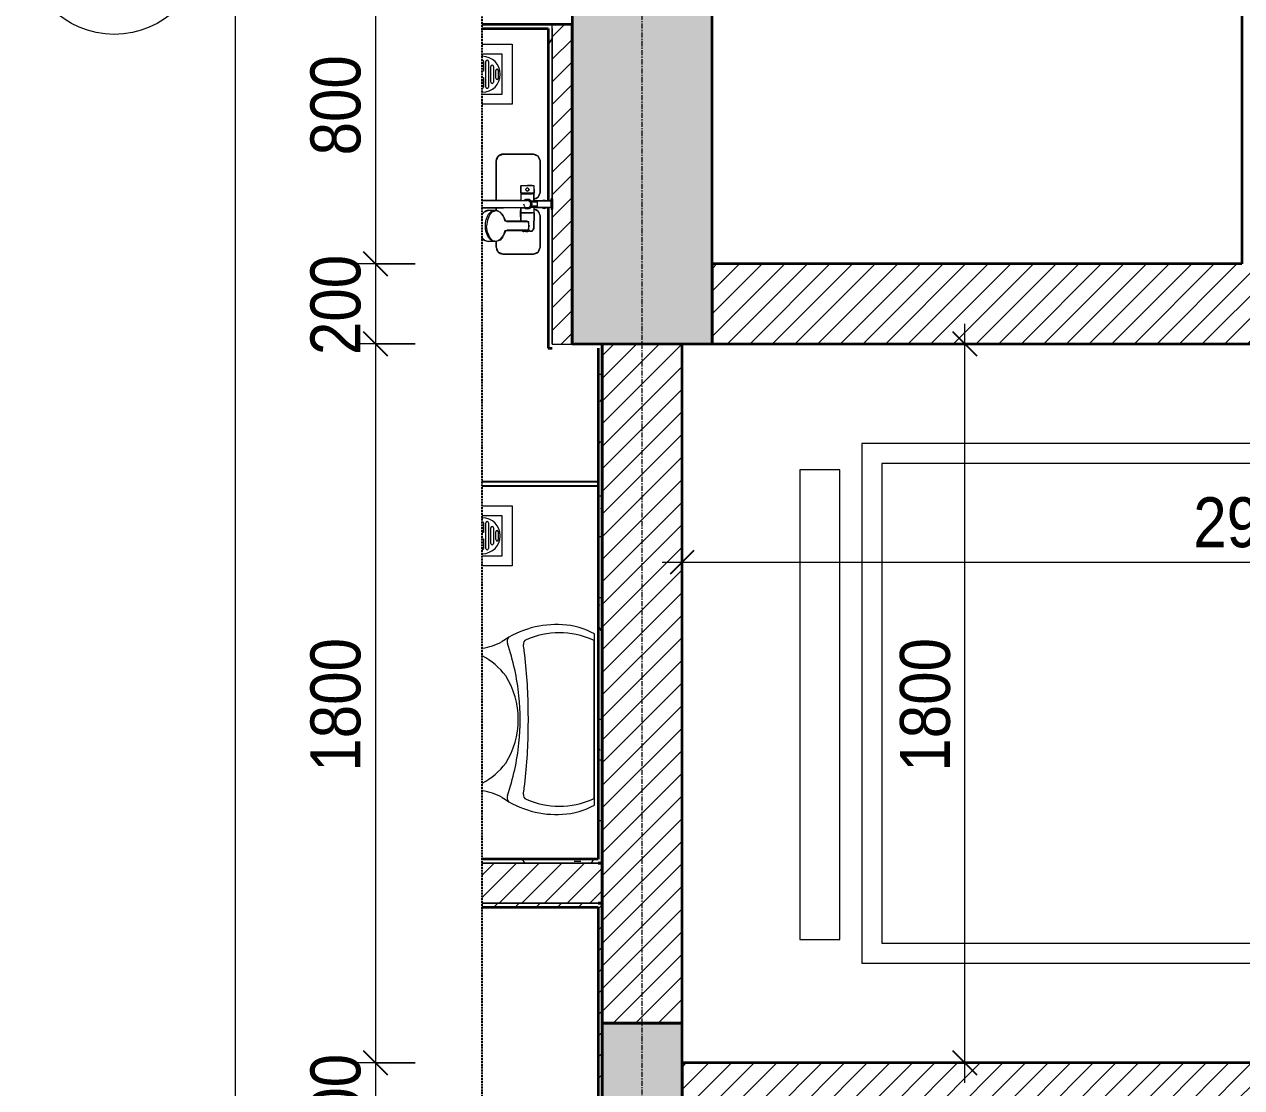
# Model space of a CAD drawing. Header units: millimetres. Extents: x 75804 to 125408, y 2002 to 35126.
# Drawn here: x 97887 to 100933, y 30675 to 33337 of the extents above; entities that cross this region are included whole.
import ezdxf

# ---------------------------------------------------------------- set-up
doc = ezdxf.new("R2010")
doc.units = ezdxf.units.MM
for name, pattern in [('Dash - Tight', [4.5, 3, -1.5]), ('Grid Line', [22.225, 12.7, -3.175, 3.175, -3.175]), ('Hidden', [7.14375, 4.7625, -2.38125])]:
    doc.linetypes.add(name, pattern=pattern)
for name, color, linetype, lineweight in [('0-4', 50, 'Continuous', 5), ('A-ANNO-DIMS', 211, 'Continuous', 9), ('A-ANNO-DIMS-50', 211, 'Continuous', 9), ('A-DETL-GENF-1', 92, 'Dash - Tight', 18), ('A-DETL-GENF-2', 92, 'Hidden', 25), ('A-DETL-MBND-1', 253, 'Continuous', 18), ('A-DOOR', 31, 'Continuous', 18), ('A-DOOR-1', 31, 'Continuous', 25), ('A-FLOR-1', 250, 'Continuous', 18), ('A-GLAZ-CURT-1', 250, 'Continuous', 18), ('A-GLAZ-CURT-2', 10, 'Continuous', 25), ('A-WALL-1', 113, 'Continuous', 35), ('A-WALL-2', 7, 'Continuous', 35), ('A-WALL-3', 250, 'Continuous', 18), ('A-WALL-PATT-1', 111, 'Continuous', 18), ('A-WALL-PATT-2', 254, 'Continuous', 18), ('A-WALL-PATT-3', 250, 'Continuous', 18), ('I-WALL-1', 7, 'Continuous', 35), ('M-EQPM-1', 250, 'Continuous', 18), ('P-SANR-FIXT', 6, 'Continuous', 18), ('P-SANR-FIXT-1', 250, 'Continuous', 18), ('P-SANR-FIXT-2', 253, 'Continuous', 18), ('S-COLS-1', 9, 'Continuous', 5), ('S-COLS-2', 7, 'Continuous', 35), ('S-GRID-1', 1, 'Grid Line', 9), ('S-GRID-IDEN', 1, 'Continuous', 9)]:
    doc.layers.add(name, color=color, linetype=linetype, lineweight=lineweight)
doc.styles.add('UTM Avo', font='', dxfattribs={"width": 0.9, "height": 125})
doc.styles.get('UTM Avo').set_extended_font_data('UTM Avo')
doc.dimstyles.new('1_Dim_chi_tiet_2_5', dxfattribs={"dimscale": 304.8, "dimtxt": 124.912619, "dimasz": 0.19685, "dimexe": 0.164042, "dimexo": 0.0625, "dimgap": 0.016404, "dimtad": 1, "dimdec": 0, "dimrnd": 5, "dimzin": 0, "dimdsep": 46, "dimtxsty": 'UTM Avo', "dimblk1": 'OBLIQUE', "dimblk2": 'OBLIQUE', "dimsah": 1, "dimcen": 0.09, "dimdle": 0.164042, "dimazin": 0, "dimtfac": 1, "dimtdec": 4, "dimtix": 1, "dimtmove": 0, "dimatfit": 3, "dimfxl": 0.328084, "dimfxlon": 1, "dimtvp": 1, "dimtolj": 1, "dimtzin": 0, "dimarcsym": 2})
pattern_1 = [(45, (0, 0), (-28.284271, 28.284271), [])]
pattern_2 = [(45, (0, 0), (-26.516504, 26.516504), [])]
pattern_3 = [(0, (0, 0), (203.2, 50.8), [16.764, -135.636, 16.764, -135.636, -812.8]), (0, (0, 0), (203.2, 50.8), [-304.8, 16.764, -288.036, 16.764, -135.636, -355.6]), (0, (0, 0), (203.2, 50.8), [-762, 16.764, -84.836, 16.764, -237.236]), (120, (76.2, 25.4), (-145.59409, 150.576362), [16.764, -135.636, 16.764, -135.636, -812.8]), (120, (76.2, 25.4), (-145.59409, 150.576362), [-304.8, 16.764, -288.036, 16.764, -135.636, -355.6]), (120, (76.2, 25.4), (-145.59409, 150.576362), [-762, 16.764, -84.836, 16.764, -237.236]), (240, (101.6, 127), (-57.60591, -201.376362), [16.764, -135.636, 16.764, -135.636, -812.8]), (240, (101.6, 127), (-57.60591, -201.376362), [-304.8, 16.764, -288.036, 16.764, -135.636, -355.6]), (240, (101.6, 127), (-57.60591, -201.376362), [-762, 16.764, -84.836, 16.764, -237.236])]
pattern_4 = [(45, (22080.69, 0), (-28.284271, 28.284271), [])]

# ---------------------------------------------------------------- blocks, each defined once
blk = doc.blocks.new('NCV_TKTC_KET CAU_rvt-3-TKCS_THANG MÁY TM2 - MẶT BẰNG TẦNG 2-8')
at = {"layer": 'S-COLS-1'}
for points in [[(77527.6, 32536.9), (77527.6, 33536.9), (77177.6, 33536.9), (77177.6, 32536.9), (77422.8, 32536.9)], [(77452.6, 30436.9), (77452.6, 30836.9), (77252.6, 30836.9), (77252.6, 30436.9)]]:
    blk.add_hatch(color=256, dxfattribs=at).paths.add_polyline_path(points)
at = {"layer": 'A-FLOR-1'}
blk.add_line((77452.6, 31137.4), (77452.6, 32536.9), dxfattribs=at)
at = {"layer": 'S-COLS-2'}
for p, q in [((77177.6, 33536.9), (77177.6, 32536.9)), ((77527.6, 32536.9), (77527.6, 33536.9)), ((77177.6, 32536.9), (77527.6, 32536.9)), ((77452.6, 30836.9), (77252.6, 30836.9)), ((77252.6, 30836.9), (77252.6, 30436.9)), ((77452.6, 30436.9), (77452.6, 30836.9))]:
    blk.add_line(p, q, dxfattribs=at)
blk = doc.blocks.new('TOILET - TOILET-348229-TKCS_THANG MÁY TM2 - MẶT BẰNG TẦNG 2-8')
at = {"layer": 'P-SANR-FIXT-2'}
for p, q in [((214.2, -19.1), (-214.2, -19.1)), ((194, -19.9), (-194, -19.9))]:
    blk.add_line(p, q, dxfattribs=at)
for centre, radius, start, end in [((-46.1, -111.1), 191.6, 151.2809, 176.4513), ((-9.8, -107.2), 207.3, 156.2862, 203.7138), ((-193.7, -26.4), 6.48, 92.3168, 156.2862), ((193.7, -26.4), 6.48, 23.7138, 87.6832), ((9.8, -107.2), 207.3, 336.2862, 23.7138), ((46.1, -111.1), 191.6, 3.5487, 28.7191), ((1.9, -114.1), 239.7, 176.4513, 195.2961), ((-1.9, -114.1), 239.7, 344.7039, 3.5487), ((-4, -115.7), 233.6, 195.2961, 215.2147), ((4, -115.7), 233.6, 324.7853, 344.7039), ((-189.1, -185.5), 11.7, 205.4105, 277.5788), ((0.6, -792.1), 586.9, 95.8322, 108.9927), ((178.9, -2951.3), 2778.4, 97.2351, 97.5788), ((-14.3, -1400.4), 1215.6, 90.3974, 97.407), ((0, -416), 206.1, 90, 122.0732), ((0, -786.7), 581.5, 84.1678, 95.8322), ((0, -3462.8), 3278, 89.6026, 90.3974), ((0, -416), 206.1, 57.9268, 90), ((14.3, -1400.4), 1215.6, 82.593, 89.6026), ((-0.6, -792.1), 586.9, 71.0073, 84.1678), ((-178.9, -2951.3), 2778.4, 82.4212, 82.7649), ((189.1, -185.5), 11.7, 262.4212, 334.5895), ((-195, -224.1), 13.8, 230.6724, 288.9927), ((-0.4, -384), 179.5, 127.4036, 152.067), ((0.4, -384), 179.5, 27.933, 52.5964), ((195, -224.1), 13.8, 251.0073, 309.3276), ((-343.5, -327.4), 167.3, 9.4642, 27.38), ((343.5, -327.4), 167.3, 152.62, 170.5358)]:
    blk.add_arc(centre, radius, start, end, dxfattribs=at)
blk = doc.blocks.new('93925000_0001 - 93925000_top_dwg_93925000_T-348115-TKCS_THANG MÁY TM2 - MẶT BẰNG TẦNG 2-8')
at = {"layer": 'P-SANR-FIXT'}
for p, q in [((-29.3, -30.4), (-108, -30.4)), ((29.3, -30.4), (108, -30.4)), ((-125, -47.4), (-125, -123.4)), ((-46.3, -78.4), (-46.3, -46.7)), ((-27.2, -47.1), (-26.1, -47.1)), ((21.5, -45.9), (60.6, -46.7)), ((125, -47.4), (125, -123.4)), ((-27.2, -77.9), (-26.1, -77.9)), ((-9, -175), (-9, -62.5)), ((9, -62.5), (9, -175)), ((43, -78.7), (21.5, -79.2)), ((43, -64.7), (43, -117.7)), ((65.8, -117.7), (65.8, -64.7)), ((42.7, -117.9), (42.7, -117.9)), ((43.2, -117.6), (43.2, -117.5)), ((65.6, -117.5), (65.6, -117.6)), ((66.1, -117.9), (66.1, -117.9)), ((-108, -140.4), (-9, -140.4)), ((9, -140.4), (16.1, -140.4)), ((15.4, -159.1), (15.8, -143.3)), ((108, -140.4), (92.7, -140.4)), ((93, -143.3), (93.4, -159.1))]:
    blk.add_line(p, q, dxfattribs=at)
at = {"layer": 'P-SANR-FIXT', "flags": 128}
for points in [[(-45.8, -46.1), (-27.2, -46.1), (-27.2, -78.9), (-45.8, -78.9)], [(-26.1, -46), (-26.1, -78.9), (-9, -79)], [(21.5, -47.4), (21.5, -79.1), (9, -79)]]:
    blk.add_lwpolyline(points, dxfattribs=at)
at = {"layer": 'P-SANR-FIXT'}
blk.add_circle((-36.5, -62.5), 3.95, dxfattribs=at)
for centre, radius, start, end in [((-108, -47.4), 17, 90, 180), ((-29.3, -47.4), 17, 4.7626, 90), ((29.3, -47.4), 17, 90, 175.2374), ((108, -47.4), 17, 360, 90), ((-45.8, -46.6), 0.5, 90, 180), ((0, -62.5), 12, 318.5904, 221.4096), ((0, -62.5), 9, 90, 180.0008), ((0, -62.5), 9, 360, 90), ((45.7, -61.8), 2.59, 155.1929, 175.7071), ((45.9, -61.8), 2.75, 130.8294, 155.1929), ((46.1, -62.1), 3.08, 110.5459, 130.8294), ((54.4, -334.8), 275.9, 88.2683, 91.7343), ((59.7, -57.1), 10.5, 38.6491, 85.492), ((-45.8, -78.4), 0.5, 180, 270), ((-11.1, -67.1), 76.9, 1.7693, 4.1075), ((65.2, -72.4), 3.46, 323.2522, 79.3541), ((51, -158.7), 41.5, 117.0276, 119.7085), ((52.2, -161.1), 44.1, 113.3199, 117.0258), ((51.7, -159.9), 42.8, 109.7779, 113.2977), ((52.5, -162.2), 45.2, 106.1472, 109.7766), ((53.2, -164.5), 47.7, 103.9355, 106.1665), ((39.1, -108.2), 10.4, 284.3956, 285.5116), ((40.8, -114.2), 4.19, 285.5116, 289.9665), ((40.2, -112.5), 6, 289.9665, 292.7061), ((41.4, -115.3), 2.96, 292.7061, 296.5405), ((41.3, -115.1), 3.16, 296.9591, 300.8286), ((41.8, -115.8), 2.26, 300.8286, 305.287), ((42.1, -116.4), 1.64, 305.287, 309.9326), ((42.6, -116.9), 0.906, 309.9326, 315.24), ((66.5, -116.6), 1.39, 229.6335, 235.1234), ((66.3, -116.8), 1.08, 225.1702, 229.6335), ((67.3, -115.4), 2.79, 235.1234, 238.7439), ((67.2, -115.6), 2.6, 238.7439, 243.4573), ((67.8, -114.4), 3.89, 243.9189, 246.8313), ((68.1, -113.8), 4.52, 246.843, 250.4792), ((68.3, -113.2), 5.24, 250.478, 254.0406), ((68.5, -112.7), 5.75, 254.0357, 256.0561), ((55.4, -165.2), 48.4, 73.8659, 76.0481), ((56.2, -162.4), 45.5, 70.241, 73.86), ((57.4, -159.2), 42.1, 66.6693, 70.2637), ((56.5, -161.3), 44.3, 62.9815, 66.6728), ((58, -158.4), 41.1, 60.2783, 62.9855), ((-108, -123.4), 17, 180, 270), ((32.6, -143.6), 16.9, 172.414, 179.1297), ((33.7, -143.7), 17.9, 164.9525, 172.4168), ((35.2, -144.2), 19.5, 157.9614, 164.9563), ((37.1, -144.9), 21.6, 151.4775, 157.9654), ((39.3, -146.1), 24, 145.4892, 151.4815), ((41.5, -147.6), 26.8, 139.9517, 145.4927), ((43.6, -149.4), 29.5, 134.7867, 139.9744), ((46.2, -152), 33.2, 130.0223, 134.7808), ((47.7, -153.8), 35.5, 125.4414, 130.0144), ((49.9, -156.8), 39.2, 121.1773, 125.4365), ((50.6, -157.9), 40.5, 119.697, 121.1761), ((57.7, -158.9), 41.7, 58.8444, 60.2824), ((59.2, -156.4), 38.7, 54.5377, 58.8482), ((60.9, -154), 35.8, 50.0034, 54.5405), ((62.8, -151.7), 32.8, 45.1921, 50.0042), ((65, -149.6), 29.8, 40.0487, 45.1896), ((87.6, -128.4), 1.5, 180, 187.5386), ((87.6, -128.4), 1.5, 258.6057, 270), ((67.2, -147.7), 26.8, 34.5125, 40.0422), ((69.4, -146.2), 24.2, 28.5363, 34.4919), ((73.8, -143.9), 19.2, 21.6374, 28.9183), ((71.2, -145), 22.1, 15.4436, 21.6374), ((76.8, -143.4), 16.2, 7.1859, 15.4436), ((73.9, -143.8), 19.1, 1.2699, 7.1859), ((108, -123.4), 17, 270, 360), ((32.7, -159), 17.3, 181.3198, 222.2619), ((76, -159), 17.4, 317.3098, 358.6393)]:
    blk.add_arc(centre, radius, start, end, dxfattribs=at)
for points, degree in [([(-12.9, 0), (-12.9, -1.5), (-12.9, -3)], 2), ([(12.9, 0), (0, 0), (-12.8, 0)], 2), ([(12.8, 0), (12.9, 0), (12.9, 0)], 2), ([(12.9, 0), (12.9, -1.5), (12.9, -3)], 2), ([(-12.9, -3), (0, -3), (12.8, -3)], 2), ([(-12.8, -3), (-12.9, -3), (-12.9, -3)], 2), ([(-8.5, -3.8), (-8.5, -20.9), (-8.5, -38)], 2), ([(8.5, -3.8), (8.5, -20.9), (8.5, -38)], 2), ([(-5, -46), (-15.5, -46), (-26.1, -46)], 2), ([(-8.5, -38), (0, -38), (8.5, -38)], 2), ([(-5, -38), (-5, -44.8), (-5, -51.6)], 2), ([(5, -38), (5, -44.8), (5, -51.6)], 2), ([(5, -46), (13.3, -46), (21.5, -46)], 2), ([(46.1, -59), (45.8, -59), (45.6, -59), (45.4, -59.1), (45.2, -59.1), (45, -59.2)], 5), ([(65.6, -61.6), (65.6, -60.8), (65.5, -60), (64.3, -59), (63.5, -59), (62.7, -59)], 5), ([(43.2, -61.6), (43.1, -62.2), (43.3, -62.8), (43, -63.5), (43, -64.1), (43, -64.7)], 5), ([(25, -175.3), (23.1, -173.9), (21.3, -172.4), (19.9, -170.7)], 3), ([(88.8, -170.8), (87.4, -172.4), (85.7, -173.9), (83.8, -175.3)], 3)]:
    blk.add_open_spline(points, degree=degree, dxfattribs=at)
for points, weights in [([(-9.3, -3), (-8.5, -3), (-8.5, -3.8)], [1, 0.707106775639, 1]), ([(9.3, -3), (8.5, -3), (8.5, -3.8)], [1, 0.707106765177, 1]), ([(21.5, -45.9), (21.5, -45.7), (21.5, -47.4)], [0.874147445041, 0.908470869121, 1]), ([(67.9, -74.4), (66.9, -75.7), (65.8, -76.4)], [1, 0.991614392871, 1]), ([(54.4, -167.3), (15.8, -167.3), (15.8, -143.6)], [1, 0.707106781187, 1]), ([(93, -143.6), (93, -167.3), (54.4, -167.3)], [1, 0.707106781187, 1])]:
    blk.add_rational_spline(points, weights, degree=2, dxfattribs=at)
blk.add_open_spline([(68, -50.6), (68.4, -51.1), (68.6, -51.7), (68.7, -53.5), (68.2, -54.7), (66.1, -57), (64.6, -58.1), (62.7, -59)], degree=3, knots=[0.3623591, 0.3623591, 0.3623591, 0.3623591, 0.4991435, 0.4991435, 0.7494159, 0.7494159, 0.9564651, 0.9564651, 0.9564651, 0.9564651], dxfattribs=at)
blk = doc.blocks.new('93925000_0001 - 93925000_top_dwg-348114-TKCS_THANG MÁY TM2 - MẶT BẰNG TẦNG 2-8')
blk.add_blockref('93925000_0001 - 93925000_top_dwg_93925000_T-348115-TKCS_THANG MÁY TM2 - MẶT BẰNG TẦNG 2-8', (0, 0))
blk = doc.blocks.new('93925000_0001 - 93925000_3D_low_dwg-348120-TKCS_THANG MÁY TM2 - MẶT BẰNG TẦNG 2-8')
at = {"layer": 'P-SANR-FIXT'}
for p, q in [((-13, 0.4), (-12.1, 0.4)), ((-13, -2.4), (-13, 0.4)), ((-12.1, 0.4), (-9.1, 0.4)), ((-9.1, 0.4), (-5, 0.4)), ((-5, 0.4), (0, 0.4)), ((0, 0.4), (5.1, 0.4)), ((5.1, 0.4), (9, 0.4)), ((9, 0.4), (12, 0.4)), ((12, 0.4), (13, 0.4)), ((13, -2.4), (13, 0.4)), ((-120, -35), (-108, -30)), ((-108, -30), (-120, -35)), ((-108, -30), (-29.2, -30)), ((-29.2, -30), (-108, -30)), ((-29.2, -30), (-17.2, -35)), ((-17.2, -35), (-29.2, -30)), ((-12.1, -2.4), (-13, -2.4)), ((-13, -2.4), (-12.1, -2.4)), ((-9.1, -2.4), (-12.1, -2.4)), ((-11.1, -20.1), (-8.9, -14.6)), ((-8.9, -25.2), (-11.1, -20.1)), ((-5, -2.4), (-9.1, -2.4)), ((-8.9, -45.6), (-8.9, -10.1)), ((-8.5, -53.6), (-8.5, -2.4)), ((0, -2.4), (-5, -2.4)), ((5.1, -2.4), (0, -2.4)), ((5.1, -2.4), (9, -2.4)), ((8.5, -2.4), (8.5, -53.6)), ((8.9, -10.1), (8.9, -45.6)), ((11.1, -20.1), (8.9, -15)), ((8.9, -25.6), (11.1, -20.1)), ((9, -2.4), (12, -2.4)), ((12, -2.4), (13, -2.4)), ((17.2, -35), (29.2, -30)), ((17.2, -35), (29.2, -30)), ((29.2, -30), (108, -30)), ((108, -30), (29.2, -30)), ((108, -30), (120, -35)), ((120, -35), (108, -30)), ((-125, -47), (-120, -35)), ((-120, -35), (-125, -47)), ((-125, -123), (-125, -47)), ((-125, -47), (-125, -123)), ((-46.3, -45.7), (-27.2, -45.6)), ((-46.3, -46.9), (-46.3, -45.7)), ((-46.3, -50.5), (-46.3, -46.9)), ((-46.3, -50.5), (-46.3, -56.1)), ((-46.3, -56.1), (-46.3, -62.1)), ((-40.5, -62.1), (-39.4, -59.4)), ((-36.6, -58.1), (-39.4, -59.4)), ((-36.6, -58.1), (-33.6, -59.3)), ((-33.6, -59.3), (-32.5, -62.1)), ((-27.2, -46.8), (-27.2, -45.6)), ((-27.2, -46.8), (-27.2, -50.4)), ((-27.2, -56), (-27.2, -50.4)), ((-27.2, -62.1), (-27.2, -56)), ((-26.1, -46.8), (-26.1, -45.6)), ((-8.5, -45.6), (-26.1, -45.6)), ((-26.1, -46.8), (-26.1, -50.4)), ((-26.1, -56), (-26.1, -50.4)), ((-26.1, -62.1), (-26.1, -56)), ((-17.2, -35), (-12.8, -45.6)), ((-12.8, -45.6), (-17.2, -35)), ((-11.1, -57.5), (-12, -62.1)), ((-11.2, -57.7), (-12, -62.1)), ((-8.5, -53.6), (-11.2, -57.7)), ((-8.5, -53.6), (-11.2, -57.7)), ((-11.1, -57.5), (-11.2, -57.7)), ((-5.4, -54.9), (-9, -62.1)), ((-4.4, -50.9), (-8.5, -53.6)), ((-4.4, -50.9), (-8.5, -53.6)), ((0, -53.1), (-5.4, -54.9)), ((-4.6, -51), (-4.4, -50.9)), ((0, -50.1), (-4.4, -50.9)), ((4.4, -50.9), (0, -50.1)), ((2.5, -54.1), (0, -53.1)), ((4.4, -50.9), (4.6, -51)), ((4.4, -50.9), (8.5, -53.6)), ((4.4, -50.9), (8.5, -53.6)), ((9, -62.1), (6.4, -55.7)), ((21.5, -45.6), (8.5, -45.6)), ((11.1, -57.5), (8.5, -53.6)), ((11.2, -57.7), (8.5, -53.6)), ((11.2, -57.7), (8.5, -53.6)), ((11.1, -57.5), (11.2, -57.7)), ((12, -62.1), (11.2, -57.7)), ((12, -62.1), (11.2, -57.7)), ((17.2, -35), (12.8, -45.6)), ((12.8, -45.6), (17.2, -35)), ((21.5, -45.6), (60.6, -46.1)), ((21.5, -46.8), (21.5, -45.6)), ((21.5, -46.8), (21.5, -50.4)), ((21.5, -56), (21.5, -50.4)), ((21.5, -62.1), (21.5, -56)), ((44.3, -58.6), (44.2, -112.9)), ((65.4, -58.6), (44.3, -58.6)), ((52.7, -58.6), (54.8, -57.9)), ((54.8, -57.9), (56.9, -58.6)), ((60.6, -46.1), (66.7, -50.3)), ((65.4, -58.6), (65.4, -112.9)), ((66.7, -50.3), (69.5, -62.1)), ((120, -35), (125, -47)), ((125, -47), (120, -35)), ((125, -47), (125, -123)), ((125, -123), (125, -47)), ((-46.3, -68.1), (-46.3, -62.1)), ((-46.3, -73.7), (-46.3, -68.1)), ((-46.3, -77.3), (-46.3, -73.7)), ((-46.3, -78.5), (-46.3, -77.3)), ((-46.3, -78.5), (-27.2, -78.6)), ((-40.5, -62.1), (-39.3, -64.9)), ((-36.5, -66.1), (-39.3, -64.9)), ((-33.6, -64.8), (-36.5, -66.1)), ((-33.6, -64.8), (-32.5, -62.1)), ((-27.2, -68.2), (-27.2, -62.1)), ((-27.2, -73.8), (-27.2, -68.2)), ((-27.2, -77.4), (-27.2, -73.8)), ((-27.2, -78.6), (-27.2, -77.4)), ((-26.1, -68.2), (-26.1, -62.1)), ((-26.1, -73.8), (-26.1, -68.2)), ((-26.1, -77.4), (-26.1, -73.8)), ((-26.1, -78.6), (-26.1, -77.4)), ((-26.1, -78.6), (-9, -78.6)), ((-12, -62.1), (-11.2, -66.5)), ((-12, -62.1), (-11.2, -66.5)), ((-11.1, -66.7), (-11.2, -66.5)), ((-11.2, -66.5), (-9, -69.8)), ((-11.1, -66.7), (-9, -69.9)), ((-9, -62.1), (-8.3, -63.4)), ((-9, -62.1), (-9, -66.3)), ((-9, -79.5), (-9, -66.3)), ((-9, -79.5), (-9, -94.5)), ((6.4, -68.5), (0, -71.1)), ((9, -62.1), (9, -66.5)), ((9, -79.6), (9, -66.5)), ((9, -69.8), (11.2, -66.5)), ((9, -69.8), (11.2, -66.5)), ((9, -69.8), (11.1, -66.7)), ((9, -78.6), (21.5, -78.6)), ((9, -79.6), (9, -94.6)), ((11.1, -66.7), (12, -62.1)), ((11.1, -66.7), (11.2, -66.5)), ((11.2, -66.5), (12, -62.1)), ((21.5, -68.2), (21.5, -62.1)), ((21.5, -73.8), (21.5, -68.2)), ((21.5, -77.4), (21.5, -73.8)), ((21.5, -78.6), (21.5, -77.4)), ((21.5, -78.6), (44.3, -78.3)), ((43.3, -68.3), (43.7, -64)), ((43.3, -68.3), (44.3, -66.3)), ((44.3, -70.3), (43.3, -68.3)), ((66.3, -68.3), (65.4, -66.3)), ((65.4, -70.2), (66.3, -68.3)), ((65.4, -74.7), (66.7, -73.9)), ((66.3, -68.3), (65.8, -62.4)), ((66.7, -73.9), (69.5, -62.1)), ((-9, -94.5), (-9, -122.1)), ((9, -94.6), (9, -122.1)), ((42.7, -116.4), (27.2, -123.6)), ((44.2, -112.9), (42.7, -116.4)), ((65.4, -112.9), (67, -116.4)), ((67, -116.4), (82.2, -123.4)), ((-120, -135), (-125, -123)), ((-125, -123), (-120, -135)), ((-108, -140), (-120, -135)), ((-120, -135), (-108, -140)), ((-9, -140), (-108, -140)), ((-108, -140), (-9, -140)), ((-9, -122.1), (-9, -175)), ((9, -175), (9, -122.1)), ((16.1, -140), (9, -140)), ((9, -140), (16.1, -140)), ((16, -140.4), (19, -131.1)), ((16, -140.4), (16, -160.1)), ((19.3, -150.1), (16, -140.4)), ((27.2, -123.6), (19, -131.1)), ((27.5, -157.3), (19.3, -150.1)), ((82.2, -123.4), (90.4, -130.7)), ((90.7, -149.6), (82.5, -157.2)), ((90.4, -130.7), (93.7, -140.4)), ((90.7, -149.6), (93.7, -140.4)), ((108, -140), (93.6, -140)), ((93.6, -140), (108, -140)), ((93.7, -140.4), (93.7, -160.1)), ((108, -140), (120, -135)), ((108, -140), (120, -135)), ((125, -123), (120, -135)), ((120, -135), (125, -123)), ((16, -160.1), (18.8, -169)), ((19.3, -169.7), (16, -160.1)), ((25.2, -175), (19.3, -169.7)), ((27.5, -157.3), (39.8, -162.4)), ((39.8, -162.4), (54.8, -164.2)), ((70.6, -162.2), (54.8, -164.2)), ((70.6, -162.2), (82.5, -157.2)), ((90.7, -169.3), (84.5, -175)), ((90.6, -169.4), (88.2, -171.6)), ((93.7, -160.1), (90.7, -169.3))]:
    blk.add_line(p, q, dxfattribs=at)
blk = doc.blocks.new('93925000_0001 - FMM 93925000-348244-TKCS_THANG MÁY TM2 - MẶT BẰNG TẦNG 2-8')
for name in ['93925000_0001 - 93925000_3D_low_dwg-348120-TKCS_THANG MÁY TM2 - MẶT BẰNG TẦNG 2-8', '93925000_0001 - 93925000_top_dwg-348114-TKCS_THANG MÁY TM2 - MẶT BẰNG TẦNG 2-8']:
    blk.add_blockref(name, (0, 0))
blk = doc.blocks.new('System Panel - Glazed-559274-TKCS_THANG MÁY TM2 - MẶT BẰNG TẦNG 2-8')
at = {"layer": 'A-GLAZ-CURT-2'}
for p, q in [((20, 5), (-270, 5)), ((-270, 5), (-270, -5)), ((-270, -5), (20, -5))]:
    blk.add_line(p, q, dxfattribs=at)
blk = doc.blocks.new('THU NUOC - THU NUOC-455054-TKCS_THANG MÁY TM2 - MẶT BẰNG TẦNG 2-8')
at = {"layer": 'A-DETL-MBND-1'}
for p, q in [((-66.3, -70.6), (-66.3, 4.4)), ((-41.3, 4.4), (-41.3, -45.6)), ((0.7, 1.2), (-23.3, 1.2)), ((0.7, 4.4), (0.7, 1.2)), ((16.7, 1.2), (16.7, 4.4)), ((40.9, 1.2), (16.7, 1.2)), ((58.7, -45.6), (58.7, 4.4)), ((83.7, 4.4), (83.7, -70.6)), ((-23.3, -4.8), (40.9, -4.8)), ((40.9, -10.8), (-23.3, -10.8)), ((-11, -17.3), (28.5, -17.3)), ((28.5, -23.3), (-11, -23.3)), ((-1.1, -29.6), (18.5, -29.6)), ((-41.3, -45.6), (58.7, -45.6)), ((18.5, -35.6), (-1.1, -35.6)), ((83.7, -70.6), (-66.3, -70.6))]:
    blk.add_line(p, q, dxfattribs=at)
for centre, radius, start, end in [((8.7, 4.4), 45, 180, 360), ((8.7, 4.4), 45, 180, 360), ((-23.3, 4.2), 3, 180, 270), ((40.9, 4.2), 3, 270, 0), ((-23.3, -7.8), 3, 90, 270), ((-11, -20.3), 3, 90, 270), ((-1.1, -32.6), 3, 90, 270), ((18.5, -32.6), 3, 270, 90), ((28.5, -20.3), 3, 270, 90), ((40.9, -7.8), 3, 270, 90)]:
    blk.add_arc(centre, radius, start, end, dxfattribs=at)
blk = doc.blocks.new('NCV_TKTC_TANG 2_rvt-3-TKCS_THANG MÁY TM2 - MẶT BẰNG TẦNG 2-8')
at = {"layer": 'A-WALL-PATT-2'}
h = blk.add_hatch(dxfattribs=at)
h.set_pattern_fill('FP_4', color=256, style=0, pattern_type=2)
h.set_pattern_definition(pattern_3)
h.paths.add_polyline_path([(76952.6, 33326.9), (77127.6, 33326.9), (77127.6, 33336.9), (76952.6, 33336.9), (76952.6, 33327.9)])
h = blk.add_hatch(dxfattribs=at)
h.set_pattern_fill('FP_4', color=256, style=0, pattern_type=2)
h.set_pattern_definition(pattern_3)
h.paths.add_polyline_path([(77127.6, 32526.5), (77127.6, 32873.9), (77125.2, 32873.9), (77125.2, 32878.4), (77117.6, 32878.4), (77117.6, 32526.5)])
h.paths.add_polyline_path([(77123, 32895.4), (77125.2, 32896), (77125.2, 32899.9), (77127.6, 32899.9), (77127.6, 33326.9), (77117.6, 33326.9), (77117.6, 32895.4)])
h = blk.add_hatch(dxfattribs=at)
h.set_pattern_fill('FP_1', color=256, style=0, pattern_type=2)
h.set_pattern_definition(pattern_1)
h.paths.add_polyline_path([(77127.6, 32536.5), (77177.6, 32536.5), (77177.6, 33336.9), (77127.6, 33336.9), (77127.6, 32777.7)])
h = blk.add_hatch(dxfattribs=at)
h.set_pattern_fill('FP_4', color=256, style=0, pattern_type=2)
h.set_pattern_definition(pattern_3)
h.paths.add_polyline_path([(77252.6, 31236.9), (77252.6, 32536.5), (77242.6, 32536.5), (77242.6, 31236.9)])
h = blk.add_hatch(dxfattribs=at)
h.set_pattern_fill('FP_4', color=256, style=0, pattern_type=2)
h.set_pattern_definition(pattern_3)
h.paths.add_polyline_path([(76952.6, 31236.9), (77242.6, 31236.9), (77242.6, 31246.9), (76952.6, 31246.9), (76952.6, 31240.2)])
h = blk.add_hatch(dxfattribs=at)
h.set_pattern_fill('FP_1', color=256, style=0, pattern_type=2)
h.set_pattern_definition(pattern_1)
h.paths.add_polyline_path([(77242.6, 31136.9), (77252.6, 31136.9), (77252.6, 31236.9), (76952.6, 31236.9), (76952.6, 31136.9)])
at = {"layer": 'A-WALL-PATT-3'}
h = blk.add_hatch(dxfattribs=at)
h.set_pattern_fill('FP_3', color=256, style=0, pattern_type=2)
h.set_pattern_definition(pattern_2)
h.paths.add_polyline_path([(76952.6, 31126.9), (77242.6, 31126.9), (77242.6, 31136.9), (76952.6, 31136.9), (76952.6, 31130.2)])
h = blk.add_hatch(dxfattribs=at)
h.set_pattern_fill('FP_3', color=256, style=0, pattern_type=2)
h.set_pattern_definition(pattern_2)
h.paths.add_polyline_path([(77252.6, 25436.9), (77252.6, 31136.9), (77242.6, 31136.9), (77242.6, 25436.9)])
at = {"layer": 'A-FLOR-1'}
blk.add_line((77242.6, 32536.5), (77177.6, 32536.5), dxfattribs=at)
at = {"layer": 'A-WALL-2'}
for p, q in [((77177.6, 33336.9), (77127.6, 33336.9)), ((77177.6, 32536.5), (77177.6, 33336.9)), ((77252.6, 31236.9), (77242.6, 31236.9)), ((77252.6, 31136.9), (77252.6, 31236.9)), ((77242.6, 31136.9), (77252.6, 31136.9))]:
    blk.add_line(p, q, dxfattribs=at)
at = {"layer": 'A-WALL-3'}
for p, q in [((77127.6, 33326.9), (77127.6, 33336.9)), ((77127.6, 33326.9), (77127.6, 32899.9)), ((77127.6, 32899.9), (77127.6, 33326.9)), ((77127.6, 32873.9), (77127.6, 32536.5)), ((77127.6, 32536.5), (77127.6, 32873.9)), ((77127.6, 32536.5), (77177.6, 32536.5)), ((77242.6, 31236.9), (76952.6, 31236.9)), ((76952.6, 31236.9), (77242.6, 31236.9)), ((76952.6, 31136.9), (77242.6, 31136.9)), ((77242.6, 31136.9), (76952.6, 31136.9))]:
    blk.add_line(p, q, dxfattribs=at)
at = {"layer": 'I-WALL-1'}
for p, q in [((77127.6, 33336.9), (76952.6, 33336.9)), ((76952.6, 33326.9), (77117.6, 33326.9)), ((77117.6, 33326.9), (77117.6, 32895.4)), ((77117.6, 32878.4), (77117.6, 32526.5)), ((77252.6, 32536.5), (77242.6, 32536.5)), ((77252.6, 31236.9), (77252.6, 32536.5)), ((77117.6, 32526.5), (77127.6, 32526.5)), ((77242.6, 32526.5), (77242.6, 31246.9)), ((77242.6, 31246.9), (76952.6, 31246.9)), ((77242.6, 31236.9), (77252.6, 31236.9)), ((77252.6, 31136.9), (77242.6, 31136.9)), ((77252.6, 25436.9), (77252.6, 31136.9)), ((76952.6, 31126.9), (77242.6, 31126.9)), ((77242.6, 31126.9), (77242.6, 25446.9))]:
    blk.add_line(p, q, dxfattribs=at)
at = {"layer": 'A-GLAZ-CURT-1', "rotation": 180}
blk.add_blockref('System Panel - Glazed-559274-TKCS_THANG MÁY TM2 - MẶT BẰNG TẦNG 2-8', (76972.6, 32186.9), dxfattribs=at)
at = {"layer": 'M-EQPM-1', "rotation": 90.0000000000001}
for p in [(76957, 33203.2), (76957, 32048.2)]:
    blk.add_blockref('THU NUOC - THU NUOC-455054-TKCS_THANG MÁY TM2 - MẶT BẰNG TẦNG 2-8', p, dxfattribs=at)
at = {"layer": 'P-SANR-FIXT-1', "rotation": 269.9999999999995}
for name, p in [('93925000_0001 - FMM 93925000-348244-TKCS_THANG MÁY TM2 - MẶT BẰNG TẦNG 2-8', (77127.6, 32886.9)), ('TOILET - TOILET-348229-TKCS_THANG MÁY TM2 - MẶT BẰNG TẦNG 2-8', (77252.6, 31596.9))]:
    blk.add_blockref(name, p, dxfattribs=at)
blk = doc.blocks.new('Thang may HIEN - Dài x Rộng - 2200x1200-551375-TKCS_THANG MÁY TM2 - MẶT BẰNG TẦNG 2-8')
at = {"layer": 'A-DOOR'}
for p, q in [((-590, 120), (-880, 120)), ((-880, 120), (-880, 100)), ((-880, 100), (-600, 100)), ((-600, 100), (-600, -100)), ((-500, -60), (-590, 120)), ((590, 120), (500, -60)), ((880, 120), (590, 120)), ((600, -100), (600, 100)), ((600, 100), (880, 100)), ((880, 100), (880, 120)), ((-500, -140), (-500, -60)), ((500, -60), (500, -140)), ((-600, -100), (-540, -100)), ((-540, -100), (-540, -140)), ((615, -100), (600, -100)), ((615, -140), (615, -100)), ((-660, -190.4), (-660, -150.4)), ((-660, -150.4), (-10, -150.4)), ((-540, -140), (-500, -140)), ((-10, -150.4), (-10, -190.4)), ((660, -150.4), (10, -150.4)), ((10, -150.4), (10, -190.4)), ((500, -140), (615, -140)), ((660, -190.4), (660, -150.4)), ((-10, -190.4), (-660, -190.4)), ((-10, -200.4), (-660, -200.4)), ((-660, -200.4), (-660, -240.4)), ((-10, -240.4), (-10, -200.4)), ((10, -190.4), (660, -190.4)), ((10, -200.4), (10, -240.4)), ((660, -200.4), (10, -200.4)), ((660, -240.4), (660, -200.4)), ((-660, -240.4), (-10, -240.4)), ((10, -240.4), (660, -240.4)), ((-440, -255), (-440, -300)), ((-400, -255), (-440, -255)), ((475, -255), (-400, -255)), ((-400, -350), (-400, -255)), ((475, -255), (515, -255)), ((475, -350), (475, -255)), ((515, -255), (515, -300)), ((-440, -300), (-650, -300)), ((-650, -300), (-650, -2550)), ((650, -300), (515, -300)), ((650, -2550), (650, -300)), ((-400, -350), (-600, -350)), ((-600, -350), (-600, -2500)), ((600, -350), (475, -350)), ((600, -2500), (600, -350)), ((-600, -2500), (600, -2500)), ((-650, -2550), (650, -2550)), ((590.8, -2605.4), (-584.2, -2605.4)), ((-584.2, -2605.4), (-584.2, -2705.4)), ((590.8, -2705.4), (590.8, -2605.4)), ((-584.2, -2705.4), (590.8, -2705.4))]:
    blk.add_line(p, q, dxfattribs=at)
at = {"layer": 'A-DOOR-1'}
for p, q in [((-680, 124), (-790, 124)), ((-790, 124), (-790, 120)), ((-680, 120), (-680, 124)), ((-600, -100), (-640, -100)), ((-640, -100), (-640, -140)), ((640, -100), (615, -100)), ((640, -140), (640, -100)), ((-10, -150.4), (-660, -150.4)), ((-660, -150.4), (-660, -190.4)), ((-640, -140), (-540, -140)), ((-10, -190.4), (-10, -150.4)), ((10, -150.4), (10, -190.4)), ((660, -150.4), (10, -150.4)), ((615, -140), (640, -140)), ((660, -190.4), (660, -150.4)), ((-660, -190.4), (-10, -190.4)), ((-10, -200.4), (-660, -200.4)), ((-660, -200.4), (-660, -240.4)), ((-10, -240.4), (-10, -200.4)), ((10, -190.4), (660, -190.4)), ((10, -200.4), (10, -240.4)), ((660, -200.4), (10, -200.4)), ((660, -240.4), (660, -200.4)), ((-660, -240.4), (-10, -240.4)), ((10, -240.4), (660, -240.4))]:
    blk.add_line(p, q, dxfattribs=at)
blk = doc.blocks.new('BORDER VIEW - BORDER VIEW-1940032-TKCS_THANG MÁY TM2 - MẶT BẰNG TẦNG 2-8')
at = {"layer": 'A-DETL-GENF-2'}
blk.add_line((0, 150), (0, 8339.5), dxfattribs=at)
blk = doc.blocks.new('Grid - M_Grid Head - Circle-353313-TKCS_THANG MÁY TM2 - MẶT BẰNG TẦNG 2-8')
at = {"layer": 'S-GRID-IDEN'}
blk.add_circle((0, 0), 4.5, dxfattribs=at)
blk = doc.blocks.new('DIMBLOCK86-TKCS_THANG MÁY TM2 - MẶT BẰNG TẦNG 2-8')
at = {"layer": 'A-ANNO-DIMS-50', "lineweight": 25}
for p, q in [((98765.7, 33536.9), (98735.7, 33566.9)), ((98765.7, 33536.9), (98795.7, 33506.9)), ((98765.7, 32737.4), (98735.7, 32767.4)), ((98765.7, 32737.4), (98795.7, 32707.4))]:
    blk.add_line(p, q, dxfattribs=at)
at = {"layer": 'A-ANNO-DIMS-50'}
for p, q in [((98765.7, 33586.9), (98765.7, 32737.4)), ((98865.7, 33536.9), (98715.7, 33536.9)), ((98765.7, 33536.9), (98865.7, 33536.9)), ((98865.7, 32737.4), (98715.7, 32737.4)), ((98765.7, 32737.4), (98865.7, 32737.4))]:
    blk.add_line(p, q, dxfattribs=at)
at = {"layer": 'A-ANNO-DIMS-50', "color": 0, "insert": (98603.3, 33008.8), "char_height": 125, "width": 308.118, "attachment_point": 1, "rotation": 90, "line_spacing_factor": 1.110334, "style": 'UTM Avo'}
blk.add_mtext('800', dxfattribs=at)
blk = doc.blocks.new('_Oblique')
at = {"color": 0, "linetype": 'ByBlock', "lineweight": -2}
blk.add_line((-0.5, -0.5), (0.5, 0.5), dxfattribs=at)
blk = doc.blocks.new('DIMBLOCK87-TKCS_THANG MÁY TM2 - MẶT BẰNG TẦNG 2-8')
at = {"layer": 'A-ANNO-DIMS-50', "lineweight": 25}
for p, q in [((98765.7, 32737.4), (98735.7, 32767.4)), ((98765.7, 32737.4), (98795.7, 32707.4)), ((98765.7, 32537.4), (98735.7, 32567.4)), ((98765.7, 32537.4), (98795.7, 32507.4))]:
    blk.add_line(p, q, dxfattribs=at)
at = {"layer": 'A-ANNO-DIMS-50'}
for p, q in [((98865.7, 32737.4), (98715.7, 32737.4)), ((98765.7, 32737.4), (98765.7, 32537.4)), ((98765.7, 32737.4), (98865.7, 32737.4)), ((98865.7, 32537.4), (98715.7, 32537.4)), ((98765.7, 32537.4), (98865.7, 32537.4))]:
    blk.add_line(p, q, dxfattribs=at)
at = {"layer": 'A-ANNO-DIMS-50', "color": 0, "insert": (98603.3, 32509), "char_height": 125, "width": 308.118, "attachment_point": 1, "rotation": 90, "line_spacing_factor": 1.110334, "style": 'UTM Avo'}
blk.add_mtext('200', dxfattribs=at)
blk = doc.blocks.new('DIMBLOCK88-TKCS_THANG MÁY TM2 - MẶT BẰNG TẦNG 2-8')
at = {"layer": 'A-ANNO-DIMS-50', "lineweight": 25}
for p, q in [((98765.7, 32537.4), (98735.7, 32567.4)), ((98765.7, 32537.4), (98795.7, 32507.4)), ((98765.7, 30737.4), (98735.7, 30767.4)), ((98765.7, 30737.4), (98795.7, 30707.4))]:
    blk.add_line(p, q, dxfattribs=at)
at = {"layer": 'A-ANNO-DIMS-50'}
for p, q in [((98865.7, 32537.4), (98715.7, 32537.4)), ((98765.7, 32537.4), (98765.7, 30737.4)), ((98765.7, 32537.4), (98865.7, 32537.4)), ((98865.7, 30737.4), (98715.7, 30737.4)), ((98765.7, 30737.4), (98865.7, 30737.4))]:
    blk.add_line(p, q, dxfattribs=at)
at = {"layer": 'A-ANNO-DIMS-50', "color": 0, "insert": (98603.3, 31466.2), "char_height": 125, "width": 410.824, "attachment_point": 1, "rotation": 90, "line_spacing_factor": 1.110334, "style": 'UTM Avo'}
blk.add_mtext('1800', dxfattribs=at)
blk = doc.blocks.new('DIMBLOCK89-TKCS_THANG MÁY TM2 - MẶT BẰNG TẦNG 2-8')
at = {"layer": 'A-ANNO-DIMS-50', "lineweight": 25}
for p, q in [((98765.7, 30737.4), (98735.7, 30767.4)), ((98765.7, 30737.4), (98795.7, 30707.4)), ((98765.7, 30537.4), (98735.7, 30567.4)), ((98765.7, 30537.4), (98795.7, 30507.4))]:
    blk.add_line(p, q, dxfattribs=at)
at = {"layer": 'A-ANNO-DIMS-50'}
for p, q in [((98865.7, 30737.4), (98715.7, 30737.4)), ((98765.7, 30737.4), (98765.7, 30537.4)), ((98765.7, 30737.4), (98865.7, 30737.4)), ((98865.7, 30537.4), (98715.7, 30537.4)), ((98765.7, 30537.4), (98865.7, 30537.4))]:
    blk.add_line(p, q, dxfattribs=at)
at = {"layer": 'A-ANNO-DIMS-50', "color": 0, "insert": (98603.3, 30509), "char_height": 125, "width": 308.118, "attachment_point": 1, "rotation": 90, "line_spacing_factor": 1.110334, "style": 'UTM Avo'}
blk.add_mtext('200', dxfattribs=at)
blk = doc.blocks.new('DIMBLOCK94-TKCS_THANG MÁY TM2 - MẶT BẰNG TẦNG 2-8')
at = {"layer": 'A-ANNO-DIMS-50', "lineweight": 25}
for p, q in [((98415.7, 33536.9), (98385.7, 33566.9)), ((98415.7, 33536.9), (98445.7, 33506.9)), ((98415.7, 26536.9), (98385.7, 26566.9)), ((98415.7, 26536.9), (98445.7, 26506.9))]:
    blk.add_line(p, q, dxfattribs=at)
at = {"layer": 'A-ANNO-DIMS-50'}
for p, q in [((98415.7, 26486.9), (98415.7, 33586.9)), ((98315.7, 33536.9), (98465.7, 33536.9)), ((98415.7, 33536.9), (98315.7, 33536.9)), ((98515.7, 26536.9), (98365.7, 26536.9)), ((98415.7, 26536.9), (98515.7, 26536.9))]:
    blk.add_line(p, q, dxfattribs=at)
at = {"layer": 'A-ANNO-DIMS-50', "color": 0, "insert": (98253.3, 29865.8), "char_height": 125, "width": 410.824, "attachment_point": 1, "rotation": 90, "line_spacing_factor": 1.110334, "style": 'UTM Avo'}
blk.add_mtext('7000', dxfattribs=at)
blk = doc.blocks.new('DIMBLOCK117-TKCS_THANG MÁY TM2 - MẶT BẰNG TẦNG 2-8')
at = {"layer": 'A-ANNO-DIMS-50', "lineweight": 25}
for p, q in [((100240.7, 32537.4), (100210.7, 32567.4)), ((100240.7, 32537.4), (100270.7, 32507.4)), ((100240.7, 30737.4), (100210.7, 30767.4)), ((100240.7, 30737.4), (100270.7, 30707.4))]:
    blk.add_line(p, q, dxfattribs=at)
at = {"layer": 'A-ANNO-DIMS-50'}
for p, q in [((100240.7, 30687.4), (100240.7, 32587.4)), ((100140.7, 32537.4), (100290.7, 32537.4)), ((100240.7, 32537.4), (100140.7, 32537.4)), ((100140.7, 30737.4), (100290.7, 30737.4)), ((100240.7, 30737.4), (100140.7, 30737.4))]:
    blk.add_line(p, q, dxfattribs=at)
at = {"layer": 'A-ANNO-DIMS-50', "color": 0, "insert": (100078.3, 31466.2), "char_height": 125, "width": 410.824, "attachment_point": 1, "rotation": 90, "line_spacing_factor": 1.110334, "style": 'UTM Avo'}
blk.add_mtext('1800', dxfattribs=at)
blk = doc.blocks.new('DIMBLOCK120-TKCS_THANG MÁY TM2 - MẶT BẰNG TẦNG 2-8')
at = {"layer": 'A-ANNO-DIMS-50'}
for p, q in [((99533.3, 32090.8), (99533.3, 31940.8)), ((99533.3, 31990.8), (99533.3, 32090.8)), ((102433.3, 32090.8), (102433.3, 31940.8)), ((102433.3, 31990.8), (102433.3, 32090.8)), ((99483.3, 31990.8), (102483.3, 31990.8))]:
    blk.add_line(p, q, dxfattribs=at)
at = {"layer": 'A-ANNO-DIMS-50', "lineweight": 25}
for p, q in [((99533.3, 31990.8), (99563.3, 32020.8)), ((102433.3, 31990.8), (102463.3, 32020.8)), ((99533.3, 31990.8), (99503.3, 31960.8)), ((102433.3, 31990.8), (102403.3, 31960.8))]:
    blk.add_line(p, q, dxfattribs=at)
at = {"layer": 'A-ANNO-DIMS-50', "color": 0, "insert": (100812.1, 32153.1), "char_height": 125, "width": 410.824, "attachment_point": 1, "line_spacing_factor": 1.110334, "style": 'UTM Avo'}
blk.add_mtext('2900', dxfattribs=at)

msp = doc.modelspace()

# ---------------------------------------------------------------- hatches: boundary and pattern name
at = {"layer": 'A-WALL-PATT-1'}
h = msp.add_hatch(dxfattribs=at)
h.set_pattern_fill('FP_1', color=256, style=0, pattern_type=2)
h.set_pattern_definition(pattern_4)
h.paths.add_polyline_path([(102233.3, 32537.4), (102233.3, 32737.4), (99608.3, 32737.4), (99608.3, 32537.4), (100969, 32537.4)])
h = msp.add_hatch(dxfattribs=at)
h.set_pattern_fill('FP_1', color=256, style=0, pattern_type=2)
h.set_pattern_definition(pattern_4)
h.paths.add_polyline_path([(99333.3, 30836.9), (99533.3, 30836.9), (99533.3, 32536.1), (99333.3, 32536.1), (99333.3, 31947.8)])
h = msp.add_hatch(dxfattribs=at)
h.set_pattern_fill('FP_1', color=256, style=0, pattern_type=2)
h.set_pattern_definition(pattern_4)
h.paths.add_polyline_path([(102233.3, 30537.4), (102233.3, 30737.4), (99533.3, 30737.4), (99533.3, 30537.4), (100969, 30537.4)])

# ---------------------------------------------------------------- linework, layer by layer
at = {"layer": 'A-WALL-1'}
for p, q in [((100933.3, 33437.4), (100933.3, 32737.4)), ((100933.3, 32737.4), (99608.3, 32737.4)), ((99608.3, 32737.4), (99608.3, 32537.4)), ((99533.3, 32536.1), (99333.3, 32536.1)), ((99333.3, 32536.1), (99333.3, 30836.9)), ((99533.3, 30836.9), (99533.3, 32536.1)), ((99608.3, 32537.4), (102233.3, 32537.4)), ((99333.3, 30836.9), (99533.3, 30836.9)), ((102233.3, 30737.4), (99533.3, 30737.4)), ((99533.3, 30737.4), (99533.3, 30537.4))]:
    msp.add_line(p, q, dxfattribs=at)
at = {"layer": 'S-GRID-1'}
for p, q in [((99433.3, 33237.3), (99433.3, 34487.3)), ((99433.3, 25279.5), (99433.3, 33237.3))]:
    msp.add_line(p, q, dxfattribs=at)

# ---------------------------------------------------------------- block references
at = {"layer": '0-4'}
for name in ['NCV_TKTC_KET CAU_rvt-3-TKCS_THANG MÁY TM2 - MẶT BẰNG TẦNG 2-8', 'NCV_TKTC_TANG 2_rvt-3-TKCS_THANG MÁY TM2 - MẶT BẰNG TẦNG 2-8']:
    msp.add_blockref(name, (22080.7, 0), dxfattribs=at)
at = {"layer": 'A-DETL-GENF-1'}
msp.add_blockref('BORDER VIEW - BORDER VIEW-1940032-TKCS_THANG MÁY TM2 - MẶT BẰNG TẦNG 2-8', (99033.3, 25336.9), dxfattribs=at)
at = {"layer": 'A-DOOR', "rotation": 269.9999999999998}
msp.add_blockref('Thang may HIEN - Dài x Rộng - 2200x1200-551375-TKCS_THANG MÁY TM2 - MẶT BẰNG TẦNG 2-8', (102533.3, 31637.4), dxfattribs=at)
at = {"layer": 'S-GRID-IDEN', "xscale": 49.99999999999998, "yscale": 49.99999999999998, "zscale": 49.99999999999998, "rotation": 89.99999999999982}
msp.add_blockref('Grid - M_Grid Head - Circle-353313-TKCS_THANG MÁY TM2 - MẶT BẰNG TẦNG 2-8', (98112.5, 33536.9), dxfattribs=at)

# ---------------------------------------------------------------- dimensions: what is measured, and where the dimension line sits
at = {"layer": 'A-ANNO-DIMS'}
for base, p1, p2, override, picture, middle in [((98415.7, 33536.9), (98515.7, 26536.9), (98315.7, 33536.9), {"dimpost": '<>', "dimfxl": 7002.85656}, 'DIMBLOCK94-TKCS_THANG MÁY TM2 - MẶT BẰNG TẦNG 2-8', (98346, 30036.9)), ((98765.6612, 32737.3629), (98865.6612, 33536.936), (98865.6612, 32737.3629), {"dimpost": '<>', "dimfxl": 799.573178}, 'DIMBLOCK86-TKCS_THANG MÁY TM2 - MẶT BẰNG TẦNG 2-8', (98695.9762, 33137.1494)), ((98765.7, 32537.4), (98865.7, 32737.4), (98865.7, 32537.4), {"dimpost": '<>', "dimfxl": 200}, 'DIMBLOCK87-TKCS_THANG MÁY TM2 - MẶT BẰNG TẦNG 2-8', (98696, 32637.4)), ((98765.7, 30737.4), (98865.7, 32537.4), (98865.7, 30737.4), {"dimpost": '<>', "dimfxl": 1800}, 'DIMBLOCK88-TKCS_THANG MÁY TM2 - MẶT BẰNG TẦNG 2-8', (98696, 31637.4)), ((100240.7, 32537.4), (100140.7, 30737.4), (100140.7, 32537.4), {"dimpost": '<>', "dimfxl": 1800}, 'DIMBLOCK117-TKCS_THANG MÁY TM2 - MẶT BẰNG TẦNG 2-8', (100171, 31637.4)), ((98765.7, 30537.4), (98865.7, 30737.4), (98865.7, 30537.4), {"dimpost": '<>', "dimfxl": 200}, 'DIMBLOCK89-TKCS_THANG MÁY TM2 - MẶT BẰNG TẦNG 2-8', (98696, 30637.4))]:
    dim = msp.add_linear_dim(base=base, p1=p1, p2=p2, angle=90, dimstyle='1_Dim_chi_tiet_2_5', override=override, dxfattribs=at)
    dim.commit()
    dim.dimension.update_dxf_attribs({"geometry": picture, "text_midpoint": middle})
dim = msp.add_linear_dim(base=(102433.3, 31990.8), p1=(99533.3, 32090.8), p2=(102433.3, 32090.8), dimstyle='1_Dim_chi_tiet_2_5', override={"dimpost": '<>', "dimfxl": 2900}, dxfattribs=at)
dim.commit()
dim.dimension.update_dxf_attribs({"geometry": 'DIMBLOCK120-TKCS_THANG MÁY TM2 - MẶT BẰNG TẦNG 2-8', "text_midpoint": (100983.3, 32060.4)})

doc.saveas('drawing.dxf')
